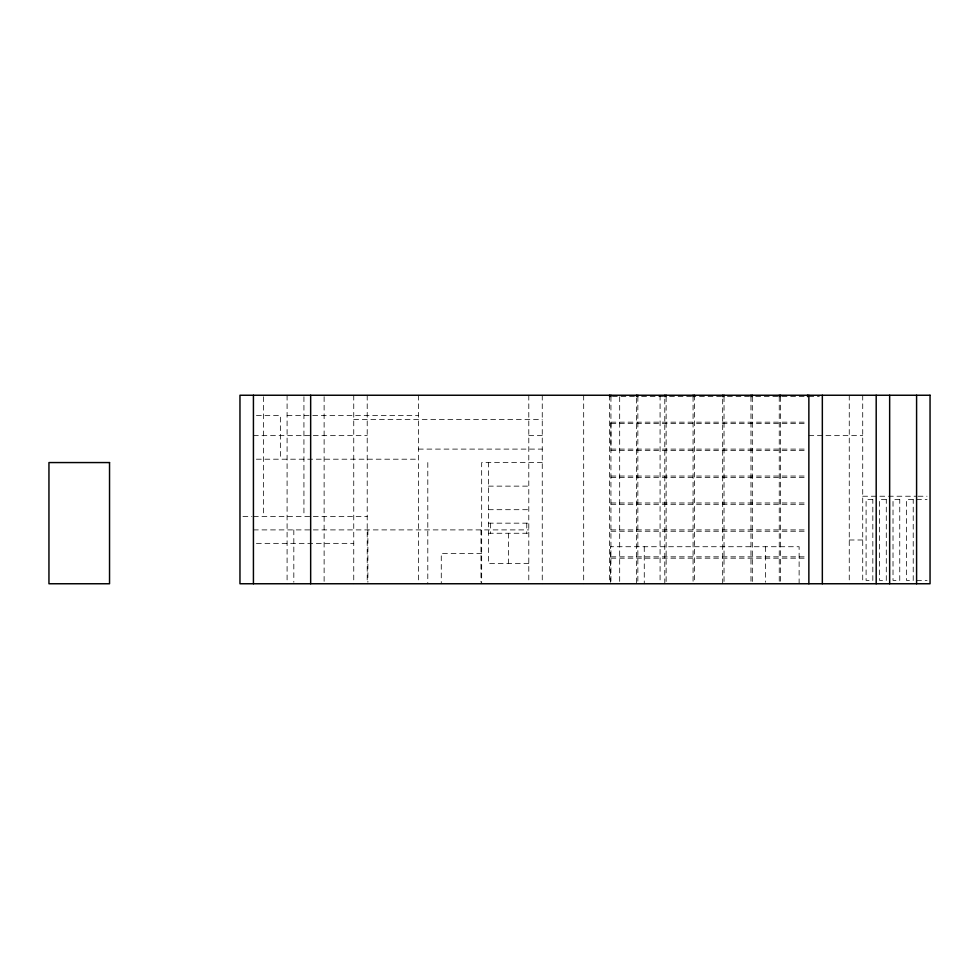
<?xml version="1.0" encoding="UTF-8"?>
<svg xmlns="http://www.w3.org/2000/svg" width="979" height="979" viewBox="0 0 979 979"><rect width="100%" height="100%" fill="white"/><g stroke="black" fill="none" stroke-linecap="round" stroke-linejoin="round"><path stroke-width="0.73" stroke-dasharray="4.89 3.67" d="M610.933 423.466L610.933 449.104L807.516 449.104M612.438 396.593L636.509 396.593L636.509 583.753M691.566 396.593L666.136 396.593L666.136 583.753M749.473 396.593L724.032 396.593L724.032 583.753M777.742 396.593L752.313 396.593L752.313 583.753M782.086 396.593L804.53 396.593M808.862 396.593L819.337 396.593M256.425 415.439L280.361 415.439L280.361 459.2M287.092 415.439L418.376 415.439M353.749 419.477L542.256 419.477M610.933 422.169L807.516 422.169M610.933 423.515L807.516 423.515M253.426 435.643L367.211 435.643M528.795 435.643L542.256 435.643M808.862 435.643L862.719 435.643M418.376 449.104L542.256 449.104M610.933 450.45L807.516 450.45M256.363 459.2L418.376 459.2M542.256 462.565L481.668 462.565L481.668 583.753M610.933 476.039L807.516 476.039M610.933 477.385L807.516 477.385M488.399 486.135L528.795 486.135M862.719 496.231L916.589 496.231M918.082 496.231L927.052 496.231M916.589 499.596L927.052 499.596M610.933 502.961L807.516 502.961M610.933 504.307L807.516 504.307M488.399 509.692L528.795 509.692M242.963 516.435L251.933 516.435M253.426 516.435L367.211 516.435M488.399 523.165L528.795 523.165M253.426 529.896L528.795 529.896M610.933 529.896L807.516 529.896M610.933 531.242L807.516 531.242M488.399 533.261L528.795 533.261M849.258 539.992L862.719 539.992M256.425 543.357L353.749 543.357M481.668 553.453L441.272 553.453L441.272 583.753M610.933 556.831L807.516 556.831M610.933 558.177L807.516 558.177M528.795 563.561L488.399 563.561L488.399 462.565M916.589 580.388L927.052 580.388M862.719 395.247L862.719 583.753M849.258 395.247L849.258 583.753M799.121 583.753L799.121 546.723L610.602 546.723L610.602 582.272M780.593 396.593L780.593 583.753M779.247 396.593L779.247 583.753M765.456 546.723L765.456 582.272M750.966 396.593L750.966 583.753M722.686 583.753L722.686 396.593L694.417 396.593L694.417 583.753M693.071 396.593L693.071 583.753M664.79 583.753L664.79 396.593L637.855 396.593L637.855 583.753M660.079 395.247L660.079 583.753M644.268 546.723L644.268 583.753M619.683 396.764L619.683 582.236M610.933 396.593L610.933 583.753M609.587 395.247L609.587 583.753M583.68 395.247L583.68 583.753M542.256 395.247L542.256 583.753M528.795 395.247L528.795 582.309M526.775 523.165L526.775 533.261M508.59 533.261L508.59 563.561M490.418 523.165L490.418 533.261M480.995 529.896L480.995 582.26M427.799 462.565L427.799 583.753M418.376 395.247L418.376 582.26M367.884 529.896L367.884 582.26M367.211 395.247L367.211 583.753M353.749 395.247L353.749 583.753M324.122 396.691L324.122 582.236M303.931 396.74L303.931 516.435M293.822 529.896L293.822 582.26M287.092 395.247L287.092 583.753M263.535 396.74L263.535 516.435M872.827 499.596L866.097 499.596L866.097 580.388L872.827 580.388L872.827 499.596M886.289 499.596L879.558 499.596L879.558 580.388L886.289 580.388L886.289 499.596M899.75 499.596L893.019 499.596L893.019 580.388L899.75 580.388L899.75 499.596M913.223 499.596L906.481 499.596L906.481 580.388L913.223 580.388L913.223 499.596"/><path stroke-width="1.47" d="M916.589 395.247L916.589 583.753M889.654 395.247L889.654 583.753M876.193 395.247L876.193 583.753M822.336 395.247L822.336 583.753M808.862 395.247L808.862 583.753M807.516 395.247L807.516 396.593M780.593 395.247L780.593 396.593M779.247 395.247L779.247 396.593M752.313 395.247L752.313 396.593M750.966 395.247L750.966 396.593M724.032 395.247L724.032 396.593M722.686 395.247L722.686 396.593M694.417 395.247L694.417 396.593M693.071 395.247L693.071 396.593M666.136 395.247L666.136 396.593M664.79 395.247L664.79 396.593M637.855 395.247L637.855 396.593M636.509 395.247L636.509 396.593M610.933 395.247L610.933 396.593M609.587 395.247L609.599 396.593M310.661 395.247L310.661 583.753M253.426 395.247L253.426 583.753M930.05 395.247L239.965 395.247L239.965 583.753L930.05 583.753L930.05 395.247M109.538 462.565L48.95 462.565L48.95 583.753L109.538 583.753L109.538 462.565"/></g></svg>
